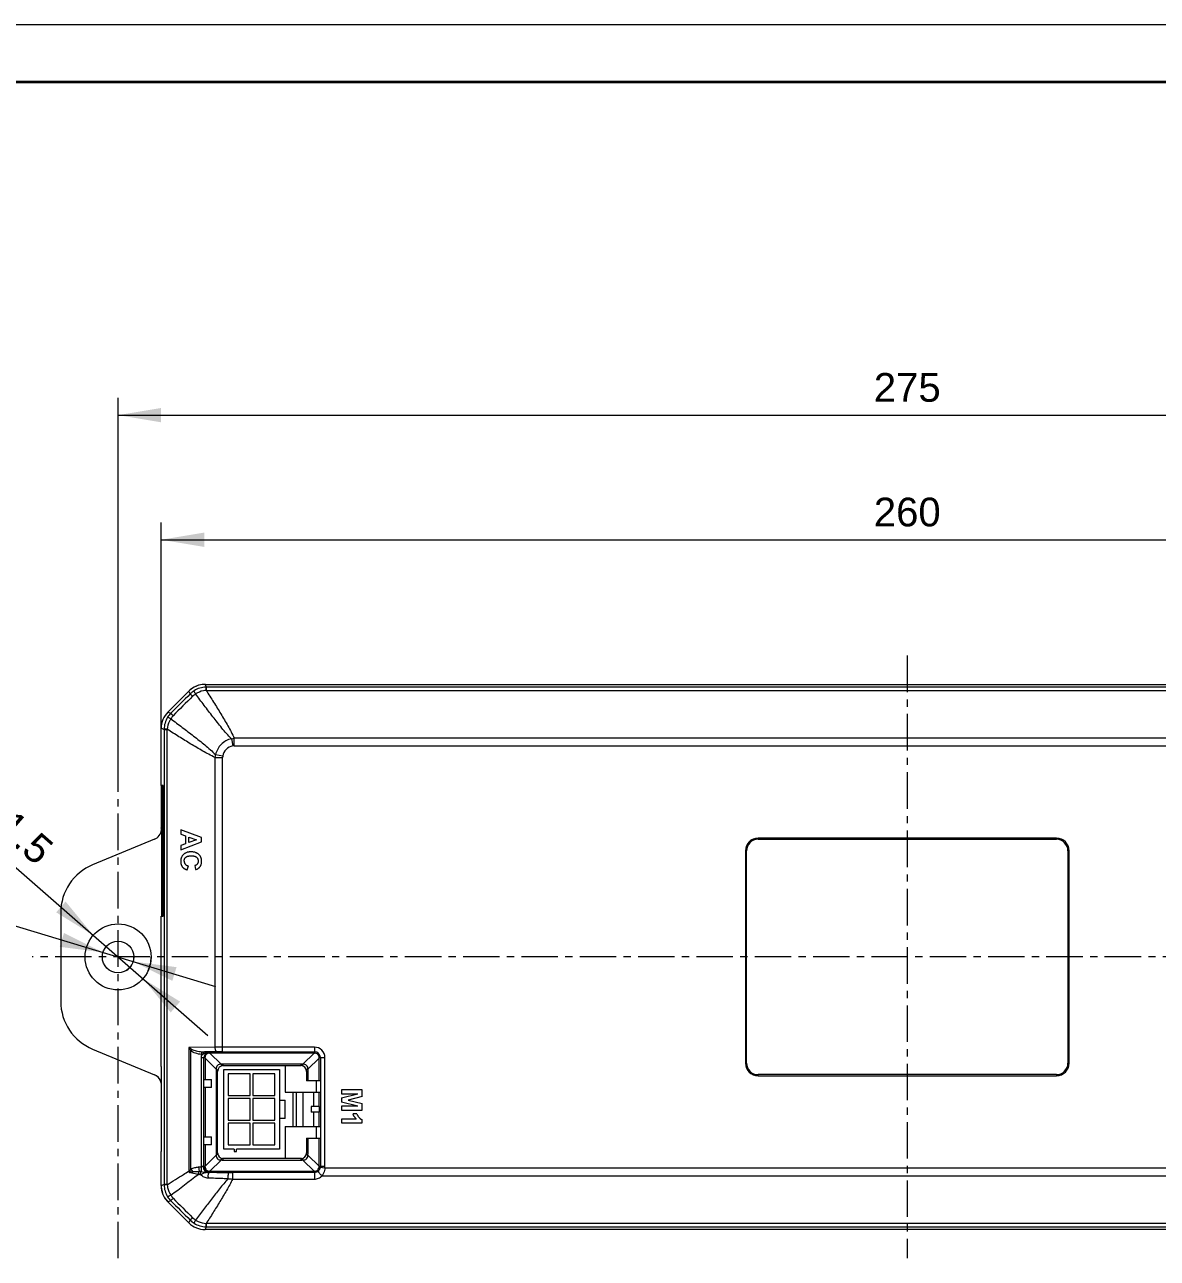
# Model space of a CAD drawing. Header units: millimetres. Extents: x -297 to 297, y -210 to 210.
# Drawn here: x -97.7 to 99.6, y -4.9 to 210 of the extents above; entities that cross this region are included whole.
import ezdxf

# ---------------------------------------------------------------- set-up
doc = ezdxf.new("R2010")
doc.units = ezdxf.units.MM
doc.linetypes.add('CENTER', pattern=[10.16, 6.35, -1.27, 1.27, -1.27])
doc.layers.get('0').update_dxf_attribs({"lineweight": 20})
for name, color, linetype, lineweight in [('PRT0001_DXF_AXIS', 7, 'Continuous', 18), ('PRT0001_DXF_CONTINUOUS_LINE', 7, 'Continuous', 18), ('粗实线层', 7, 'Continuous', 35), ('细实线层', 7, 'Continuous', 18)]:
    doc.layers.add(name, color=color, linetype=linetype, lineweight=lineweight)
doc.styles.add('标准', font='')
doc.styles.get('标准').set_extended_font_data('arial')
doc.dimstyles.new('标准', dxfattribs={"dimscale": 1.5, "dimtxt": 3.333333, "dimasz": 5, "dimexe": 2, "dimexo": 1, "dimgap": 1.5, "dimtad": 1, "dimdec": 1, "dimdsep": 46, "dimtxsty": '标准', "dimcen": 2.5, "dimdle": 10, "dimclre": 256, "dimclrt": 7, "dimadec": 0, "dimazin": 0, "dimtfac": 0.714286, "dimtdec": 1, "dimtmove": 0, "dimatfit": 3, "dimfxl": 0, "dimtolj": 1, "dimarcsym": 0})
doc.dimstyles.new('标准$0', dxfattribs={"dimscale": 1.5, "dimtxt": 3.333333, "dimasz": 5, "dimexe": 2, "dimexo": 1, "dimgap": 1.5, "dimtad": 1, "dimdec": 1, "dimdsep": 46, "dimtxsty": '标准', "dimcen": 2.5, "dimdle": 10, "dimclre": 256, "dimclrt": 7, "dimadec": 0, "dimazin": 0, "dimtfac": 0.714286, "dimtdec": 1, "dimtmove": 0, "dimatfit": 3, "dimfxl": 0, "dimtolj": 1, "dimarcsym": 0})

# ---------------------------------------------------------------- blocks, each defined once
blk = doc.blocks.new('*X6')
at = {"linetype": 'Continuous'}
for points in [[(-81.43, 141.97), (-73.93, 143.22), (-73.93, 140.72)], [(193.57, 141.97), (186.07, 143.22), (186.07, 140.72)]]:
    blk.add_hatch(color=0, dxfattribs=at).paths.add_polyline_path(points, flags=0)
for p, q in [((-81.43, 81.24), (-81.43, 144.97)), ((193.57, 81.24), (193.57, 144.97))]:
    blk.add_line(p, q, dxfattribs=at)
at = {"color": 0, "linetype": 'Continuous'}
blk.add_line((-81.43, 141.97), (193.57, 141.97), dxfattribs=at)
at = {"color": 7, "insert": (56.07, 146.77), "char_height": 5, "width": 22.3399, "attachment_point": 5, "style": '标准'}
blk.add_mtext('275', dxfattribs=at)
blk = doc.blocks.new('*X7')
at = {"linetype": 'Continuous'}
for points in [[(-73.92, 120.26), (-66.42, 121.51), (-66.42, 119.01)], [(186.07, 120.26), (178.57, 121.51), (178.57, 119.01)]]:
    blk.add_hatch(color=0, dxfattribs=at).paths.add_polyline_path(points, flags=0)
for p, q in [((-73.92, 84.65), (-73.92, 123.26)), ((186.07, 86.37), (186.07, 123.26))]:
    blk.add_line(p, q, dxfattribs=at)
at = {"color": 0, "linetype": 'Continuous'}
blk.add_line((-73.92, 120.26), (186.07, 120.26), dxfattribs=at)
at = {"color": 7, "insert": (56.07, 125.06), "char_height": 5, "width": 22.2256, "attachment_point": 5, "style": '标准'}
blk.add_mtext('260', dxfattribs=at)
blk = doc.blocks.new('*X8')
at = {"linetype": 'Continuous'}
for points in [[(-85.76, 51.35), (-90.58, 57.23), (-92.22, 55.35)], [(-77.1, 43.79), (-70.63, 39.79), (-72.27, 37.91)]]:
    blk.add_hatch(color=0, dxfattribs=at).paths.add_polyline_path(points, flags=0)
at = {"color": 0, "linetype": 'Continuous'}
blk.add_line((-111.36, 73.74), (-65.8, 33.91), dxfattribs=at)
at = {"color": 7, "insert": (-101.16, 71.38), "char_height": 5, "width": 36.936, "attachment_point": 5, "rotation": 318.8445, "style": '标准'}
blk.add_mtext('%%C11.5', dxfattribs=at)
blk = doc.blocks.new('*X9')
at = {"linetype": 'Continuous'}
for points in [[(-84.06, 48.37), (-90.87, 51.74), (-91.6, 49.34)], [(-78.79, 46.77), (-71.25, 45.8), (-71.98, 43.41)]]:
    blk.add_hatch(color=0, dxfattribs=at).paths.add_polyline_path(points, flags=0)
at = {"color": 0, "linetype": 'Continuous'}
blk.add_line((-123.81, 60.4), (-64.44, 42.43), dxfattribs=at)
at = {"color": 7, "insert": (-115.4, 63.02), "char_height": 5, "width": 29.1692, "attachment_point": 5, "rotation": 343.1629, "style": '标准'}
blk.add_mtext('%%C5.5', dxfattribs=at)
blk = doc.blocks.new('$CAXA_FRAME_13B17AC1$')
at = {"layer": '粗实线层'}
blk.add_line((287, 200), (-287, 200), dxfattribs=at)
at = {"layer": '细实线层'}
blk.add_line((297, 210), (-297, 210), dxfattribs=at)

msp = doc.modelspace()

# ---------------------------------------------------------------- linework, layer by layer
at = {"color": 0, "linetype": 'Continuous'}
for radius, start in [(2.75, 301.519), (5.75, 335.7054)]:
    msp.add_arc((-81.43, 47.57), radius, start, 0, dxfattribs=at)
at = {"layer": 'PRT0001_DXF_AXIS', "color": 0, "linetype": 'CENTER'}
for p, q in [((-81.43, -4.93), (-81.43, 100.07)), ((56.07, 100.07), (56.07, -4.93)), ((208.57, 47.57), (-96.43, 47.57))]:
    msp.add_line(p, q, dxfattribs=at)
at = {"layer": 'PRT0001_DXF_CONTINUOUS_LINE', "color": 0, "linetype": 'Continuous'}
for p, q in [((-66.27, 95.06), (-66.07, 94.59)), ((-66.27, 95.06), (178.41, 95.06)), ((-66.06, 94.02), (-66.06, 94.57)), ((178.21, 94.57), (-66.06, 94.57)), ((-72.75, 90.24), (-69.09, 93.89)), ((-68.89, 93.4), (-69.09, 93.89)), ((-66.06, 94.02), (178.21, 94.02)), ((-72.75, 90.24), (-72.26, 90.04)), ((-73.92, 77.47), (-73.92, 87.41)), ((-73.44, 87.21), (-73.92, 87.41)), ((-73.43, 87.21), (-73.43, 7.93)), ((-73.43, 87.21), (-72.87, 87.21)), ((-72.87, 7.93), (-72.87, 87.21)), ((-61.69, 85.59), (-61.46, 84.34)), ((-61.2, 84.36), (-61.2, 85.7)), ((173.34, 85.7), (-61.2, 85.7)), ((-61.2, 84.36), (173.34, 84.36)), ((-64.56, 82.34), (-64.56, 31.85)), ((-64.56, 82.34), (-63.22, 82.34)), ((-64.45, 82.83), (-63.19, 82.6)), ((-63.22, 31.06), (-63.22, 82.34)), ((-73.92, 77.47), (-73.93, 70.25)), ((-73.59, 77.47), (-73.92, 77.47)), ((-73.83, 77.47), (-73.83, 54.67)), ((-73.59, 54.67), (-73.59, 77.47)), ((-73.87, 69.69), (-73.87, 54.67)), ((-70.52, 69.72), (-70.52, 68.98)), ((-66.92, 68.36), (-70.52, 69.72)), ((-70.52, 68.98), (-69.69, 68.68)), ((-75.11, 68.08), (-85.87, 63.62)), ((-70.52, 66.26), (-66.92, 67.63)), ((-69.69, 67.3), (-70.52, 66.99)), ((-70.52, 66.99), (-70.52, 66.26)), ((-69.69, 68.68), (-69.69, 67.3)), ((-69.09, 67.52), (-69.09, 68.46)), ((-69.09, 68.46), (-67.8, 67.99)), ((-67.8, 67.99), (-69.09, 67.52)), ((-66.92, 67.63), (-66.92, 68.36)), ((30.07, 68.07), (30.07, 68.27)), ((82.07, 68.27), (30.07, 68.27)), ((30.07, 68.07), (82.07, 68.07)), ((82.07, 68.27), (82.07, 68.07)), ((27.87, 66.07), (27.87, 29.07)), ((27.87, 66.07), (28.07, 66.07)), ((28.07, 29.07), (28.07, 66.07)), ((84.07, 66.07), (84.27, 66.07)), ((84.07, 66.07), (84.07, 29.07)), ((84.27, 29.07), (84.27, 66.07)), ((-69.42, 62.75), (-69.18, 63.44)), ((-68.08, 63.49), (-67.94, 62.8)), ((-91.43, 55.31), (-91.43, 39.83)), ((-73.92, 28.47), (-73.92, 54.67)), ((-73.92, 54.67), (-73.59, 54.67)), ((-85.87, 31.52), (-75.11, 27.06)), ((-64.56, 31.85), (-69.09, 31.81)), ((-69.09, 31.81), (-69.09, 10.27)), ((-68.74, 31.24), (-68.54, 31.46)), ((-68.74, 10.61), (-68.74, 31.24)), ((-66.87, 30.57), (-66.82, 31.06)), ((-64.2, 31.05), (-66.4, 31.04)), ((-65.49, 30.84), (-65.49, 31.02)), ((-65.43, 30.84), (-63.48, 28.89)), ((-47.28, 30.84), (-65.43, 30.84)), ((-47.22, 31.86), (-63.22, 31.86)), ((-63.22, 31.06), (-47.22, 31.06)), ((-49.23, 28.89), (-47.28, 30.84)), ((-47.22, 31.86), (-47.22, 30.84)), ((-73.9, 28.47), (-73.92, 28.47)), ((-73.9, 13.67), (-73.9, 28.47)), ((-66.98, 30.03), (-66.98, 11.06)), ((-66.98, 30.03), (-66.29, 30.03)), ((-66.48, 11.06), (-66.48, 30.03)), ((-66.29, 29.97), (-66.29, 26.24)), ((-64.34, 28.02), (-66.29, 29.97)), ((-63.1, 28.64), (-63.1, 28.91)), ((-49.6, 28.91), (-63.1, 28.91)), ((-63.1, 28.64), (-49.6, 28.64)), ((-63.03, 14.07), (-63.03, 27.97)), ((-63.03, 27.97), (-53.33, 27.97)), ((-53.33, 27.97), (-53.33, 14.07)), ((-52.3, 28.64), (-52.3, 24.02)), ((-49.6, 28.91), (-49.6, 28.64)), ((-46.41, 29.97), (-48.36, 28.02)), ((-46.41, 30.03), (-45.39, 30.03)), ((-46.41, 26.02), (-46.41, 29.97)), ((-46.19, 30.03), (-46.19, 11.06)), ((-45.39, 11.06), (-45.39, 30.03)), ((28.07, 29.07), (27.87, 29.07)), ((84.27, 29.07), (84.07, 29.07)), ((-66.48, 26.24), (-65.18, 26.24)), ((-65.18, 24.84), (-65.18, 26.24)), ((-64.37, 27.64), (-64.37, 13.45)), ((-64.37, 27.64), (-64.1, 27.64)), ((-64.1, 13.45), (-64.1, 27.64)), ((-62.23, 27.22), (-62.23, 23.42)), ((-58.43, 27.22), (-62.23, 27.22)), ((-58.43, 23.42), (-58.43, 27.22)), ((-57.93, 27.22), (-57.93, 23.42)), ((-54.13, 27.22), (-57.93, 27.22)), ((-54.13, 23.42), (-54.13, 27.22)), ((-48.6, 27.64), (-48.6, 26.02)), ((-48.6, 27.64), (-48.34, 27.64)), ((-46.22, 26.02), (-48.6, 26.02)), ((-48.34, 26.02), (-48.34, 27.64)), ((-46.91, 26.02), (-46.91, 24.02)), ((30.07, 26.87), (30.07, 27.07)), ((82.07, 27.07), (30.07, 27.07)), ((30.07, 26.87), (82.07, 26.87)), ((82.07, 27.07), (82.07, 26.87)), ((-73.93, 24.89), (-73.92, 13.67)), ((-65.18, 24.84), (-66.48, 24.84)), ((-66.29, 24.84), (-66.29, 16.24)), ((-52.3, 24.02), (-46.22, 24.02)), ((-50.94, 18.02), (-50.94, 24.02)), ((-50.38, 24.02), (-50.38, 18.02)), ((-49.19, 18.02), (-49.19, 24.02)), ((-47.37, 24.02), (-47.37, 21.52)), ((-46.38, 21.52), (-46.38, 24.02)), ((-42.49, 24.42), (-42.49, 23.73)), ((-38.89, 24.42), (-42.49, 24.42)), ((-42.49, 23.73), (-39.65, 23.71)), ((-42.49, 23.03), (-39.65, 23.71)), ((-38.89, 23.25), (-38.89, 24.42)), ((-62.23, 23.42), (-58.43, 23.42)), ((-62.23, 22.92), (-62.23, 19.12)), ((-58.43, 22.92), (-62.23, 22.92)), ((-58.43, 19.12), (-58.43, 22.92)), ((-57.93, 23.42), (-54.13, 23.42)), ((-57.93, 22.92), (-57.93, 19.12)), ((-54.13, 22.92), (-57.93, 22.92)), ((-54.13, 19.12), (-54.13, 22.92)), ((-53.33, 22.62), (-52.33, 22.62)), ((-52.33, 19.42), (-52.33, 22.62)), ((-47.78, 21.52), (-47.78, 20.52)), ((-46.34, 21.52), (-47.78, 21.52)), ((-46.34, 20.52), (-46.34, 21.52)), ((-42.49, 23.03), (-42.49, 22.26)), ((-39.65, 21.58), (-42.49, 22.26)), ((-39.65, 21.58), (-42.49, 21.56)), ((-42.49, 21.56), (-42.49, 20.87)), ((-38.89, 23.25), (-41.34, 22.64)), ((-41.34, 22.64), (-38.89, 22.04)), ((-38.89, 20.87), (-38.89, 22.04)), ((-52.33, 19.42), (-53.33, 19.42)), ((-46.34, 20.52), (-47.78, 20.52)), ((-47.37, 20.52), (-47.37, 18.02)), ((-46.38, 18.02), (-46.38, 20.52)), ((-42.49, 20.87), (-38.89, 20.87)), ((-42.49, 19.34), (-42.49, 18.65)), ((-39.93, 19.34), (-42.49, 19.34)), ((-39.81, 20.22), (-40.5, 20.22)), ((-62.23, 19.12), (-58.43, 19.12)), ((-62.23, 18.62), (-62.23, 14.82)), ((-58.43, 18.62), (-62.23, 18.62)), ((-58.43, 14.82), (-58.43, 18.62)), ((-57.93, 19.12), (-54.13, 19.12)), ((-57.93, 18.62), (-57.93, 14.82)), ((-54.13, 18.62), (-57.93, 18.62)), ((-54.13, 14.82), (-54.13, 18.62)), ((-52.3, 18.02), (-52.3, 12.45)), ((-52.3, 18.02), (-46.22, 18.02)), ((-46.91, 18.02), (-46.91, 16.02)), ((-42.49, 18.65), (-38.89, 18.65)), ((-38.89, 18.65), (-38.89, 19.21)), ((-66.48, 16.24), (-65.18, 16.24)), ((-65.18, 14.84), (-65.18, 16.24)), ((-48.6, 16.02), (-48.6, 13.45)), ((-48.6, 16.02), (-46.22, 16.02)), ((-48.34, 13.45), (-48.34, 16.02)), ((-46.41, 11.12), (-46.41, 16.02)), ((-73.92, 7.73), (-73.92, 13.67)), ((-73.92, 13.67), (-73.9, 13.67)), ((-65.18, 14.84), (-66.48, 14.84)), ((-66.29, 14.84), (-66.29, 11.12)), ((-66.29, 11.12), (-64.34, 13.07)), ((-64.1, 13.45), (-64.37, 13.45)), ((-61.23, 14.07), (-63.03, 14.07)), ((-62.23, 14.82), (-58.43, 14.82)), ((-61.23, 14.07), (-61.23, 13.67)), ((-61.23, 13.67), (-60.83, 13.67)), ((-60.83, 13.67), (-60.83, 14.07)), ((-53.33, 14.07), (-60.83, 14.07)), ((-57.93, 14.82), (-54.13, 14.82)), ((-48.34, 13.45), (-48.6, 13.45)), ((-48.36, 13.07), (-46.41, 11.12)), ((-67.4, 11), (-67.31, 10.2)), ((-66.98, 11.02), (-66.97, 10.17)), ((-66.29, 11.06), (-66.48, 11.06)), ((-63.48, 12.2), (-65.43, 10.25)), ((-63.1, 12.18), (-63.1, 12.45)), ((-49.6, 12.45), (-63.1, 12.45)), ((-63.1, 12.18), (-49.6, 12.18)), ((-49.6, 12.45), (-49.6, 12.18)), ((-47.28, 10.25), (-49.23, 12.2)), ((-45.39, 11.06), (-46.41, 11.06)), ((-45.41, 10.78), (-46.2, 10.9)), ((173.34, 10.78), (-45.41, 10.78)), ((-69.09, 10.27), (-68.96, 10.27)), ((-68.74, 10.61), (-68.47, 10.18)), ((-67.44, 9.7), (-67.49, 9.7)), ((-67.48, 9.7), (-67.49, 9.7)), ((-67.46, 9.7), (-67.47, 9.7)), ((-67.31, 10.2), (-67.36, 10.2)), ((-65.83, 10.05), (-66.09, 10.05)), ((-65.54, 10.06), (-65.54, 10.06)), ((-65.49, 10.06), (-65.49, 10.25)), ((-65.43, 10.25), (-47.28, 10.25)), ((-61.47, 8.88), (-61.47, 10.04)), ((-47.22, 10.04), (-61.47, 10.04)), ((-61.47, 8.88), (-47.22, 8.88)), ((-47.22, 10.25), (-47.22, 8.88)), ((-45.9, 9.44), (173.34, 9.44)), ((-73.92, 7.73), (-73.44, 7.93)), ((-72.87, 7.93), (-73.43, 7.93)), ((-72.26, 5.11), (-72.75, 4.9)), ((-69.09, 1.25), (-72.75, 4.9)), ((-69.09, 1.25), (-68.89, 1.74)), ((-66.07, 0.55), (-66.27, 0.08)), ((178.41, 0.08), (-66.27, 0.08)), ((-66.1, 1.12), (-66.06, 1.12)), ((-66.06, 0.57), (-66.06, 1.12)), ((178.21, 1.12), (-66.06, 1.12)), ((-66.06, 0.57), (178.21, 0.57))]:
    msp.add_line(p, q, dxfattribs=at)
for radius in [5.75, 2.75]:
    msp.add_circle((-81.43, 47.57), radius, dxfattribs=at)
for centre, radius, start, end in [((-66.27, 91.06), 4, 105.1256, 134.999), ((-66.06, 90.55), 4.02, 90.7361, 122.0801), ((-66.26, 91.04), 4.02, 90.0408, 105.0848), ((-66.06, 90.61), 3.96, 90.0003, 90.7027), ((-66.07, 90.58), 3.99, 122.1405, 134.9818), ((-66.36, 90.85), 2.99, 121.5938, 134.5041), ((-66.06, 91.05), 2.97, 89.9996, 90.7018), ((-69.4, 87.2), 4.02, 147.9199, 179.2639), ((-69.44, 87.22), 3.99, 135.011, 147.8632), ((-69.7, 87.51), 2.99, 135.4905, 148.4118), ((-69.47, 87.21), 3.96, 179.3019, 180.0039), ((-69.9, 87.21), 2.97, 179.3017, 180.0034), ((-60.61, 81.68), 4.01, 163.2892, 170.4854), ((-72.93, 76.42), 1, 154.0073, 180), ((-72.93, 70.25), 1, 180, 190.7209), ((-75.87, 69.69), 2, 0, 10.7209), ((30.07, 66.07), 2.2, 90.0016, 179.9966), ((30.07, 66.07), 2, 90, 180), ((82.07, 66.07), 2.2, 0.0016, 89.9966), ((82.07, 66.07), 2, 0, 90), ((-82.43, 55.31), 9, 112.5, 180), ((-82.43, 39.83), 9, 180, 247.5), ((-63.32, 40.3), 10.26, 235.7358, 239.4151), ((-63.14, 35.11), 6.81, 208.9559, 214.6695), ((-65.49, 30.03), 1.49, 158.5224, 180), ((-65.49, 30.03), 0.991, 90, 180), ((-65.49, 30.03), 0.808, 89.97, 180.0302), ((-63.26, -175.12), 206.98, 89.9874, 90.3588), ((-63.23, -86.32), 117.38, 89.996, 90.4762), ((-47.22, 30.03), 1.83, 0, 90), ((-47.22, 30.03), 1.03, 0, 90), ((-47.22, 30.03), 0.808, 359.97, 90.0302), ((-61.37, 27.64), 3, 172.7587, 180.0025), ((-63.1, 27.64), 1, 90, 180), ((-63.1, 25.91), 3, 89.9974, 97.2414), ((-49.6, 25.91), 3, 82.7587, 90.0025), ((-49.6, 27.64), 1, 0, 90), ((-51.33, 27.64), 3, 359.9974, 7.2414), ((30.07, 29.07), 2.2, 180.0016, 269.9966), ((30.07, 29.07), 2, 180, 270), ((82.07, 29.07), 2.2, 270.0016, 359.9966), ((82.07, 29.07), 2, 270, 0), ((-75.89, 25.22), 2, 59.0041, 67.1937), ((-75.87, 25.21), 2, 16.6718, 67.5002), ((-76.03, 25.17), 2.15, 17.3075, 25.2909), ((-76.21, 25.12), 2.34, 8.2142, 17.2765), ((-75.88, 25.21), 2.01, 7.636, 16.6354), ((-72.93, 24.89), 1, 169.1464, 180), ((-75.87, 25.45), 2, 349.3454, 351.0493), ((-72.93, 14.72), 1, 180, 193.2111), ((-61.37, 13.45), 3, 179.9974, 187.2414), ((-63.1, 13.45), 1, 180, 270), ((-49.6, 13.45), 1, 270, 0), ((-51.33, 13.45), 3, 352.7587, 0.0025), ((-65.49, 11.06), 1.49, 180, 181.6399), ((-65.49, 11.06), 0.808, 179.97, 270.0302), ((-63.1, 15.18), 3, 262.7587, 270.0025), ((-49.6, 15.18), 3, 269.9974, 277.2414), ((-47.22, 11.06), 0.808, 269.97, 0.0302), ((-47.2, 11.06), 1.01, 315.4016, 351.0931), ((-47.22, 11.06), 1.03, 351.1226, 0), ((-47.22, 11.06), 1.83, 351.1226, 0), ((-65.64, 10.44), 3.46, 182.9395, 186.3052), ((-64.25, 7.33), 5.55, 148.0615, 150.4976), ((-66.98, 0.74), 9.56, 101.3158, 102.6995), ((-61.26, 39.18), 30.15, 254.9743, 255.3784), ((-72.23, 7.93), 4.02, 32.9161, 35.5859), ((-67.66, 9.82), 1.22, 166.314, 171.2038), ((-63.36, 9.24), 2.38, 179.639, 184.6923), ((-65.47, 11.06), 1.01, 266.0421, 269.3838), ((-59.44, 993.81), 983.77, 269.64809, 269.83956), ((-57.58, 93.81), 85.01, 266.8214, 267.3784), ((-61.46, 345.73), 335.69, 269.8744, 269.9993), ((-47.22, 11.08), 1.04, 270.0001, 315.4498), ((-69.9, 7.73), 4.02, 180.0408, 195.0848), ((-69.92, 7.73), 4, 195.1255, 224.999), ((-69.47, 7.93), 3.96, 180.0003, 180.7027), ((-69.4, 7.94), 4.02, 180.7361, 212.0801), ((-69.9, 7.93), 2.97, 179.9996, 180.7018), ((-69.43, 7.93), 3.99, 212.1405, 224.9818), ((-69.7, 7.64), 2.99, 211.5938, 224.5041), ((-66.36, 4.29), 2.99, 225.4905, 238.4118), ((-66.07, 4.56), 3.99, 225.011, 237.8631), ((-66.06, 4.59), 4.02, 237.9199, 269.2639), ((-66.06, 4.53), 3.96, 269.3019, 270.0039)]:
    msp.add_arc(centre, radius, start, end, dxfattribs=at)
for centre, major_axis, ratio, start_param, end_param in [((-66.27, 91.07), (1.53, -3.7), 0.999822, 2.748957, 3.534229), ((-69.92, 87.41), (3.7, -1.53), 0.999822, 2.748957, 3.534229), ((-75.87, 69.93), (-1.85, -0.77), 0.999822, 1.570796, 2.629773), ((-66.33, 30.87), (1.44, -0.02), 0.019498, 5.340684, 5.391566), ((-46.37, 30.87), (1.44, 0.02), 0.019498, 4.033212, 4.084094), ((-66.33, 30.87), (-0.02, 1.44), 0.019498, 4.033212, 4.084094), ((-46.37, 30.87), (0.02, 1.44), 0.019498, 2.199091, 2.249974), ((-66.33, 10.22), (0.02, 1.44), 0.019498, 5.340684, 5.391566), ((-46.37, 10.22), (-0.02, 1.44), 0.019498, 0.891619, 0.942501), ((-66.33, 10.22), (1.44, 0.02), 0.019498, 0.891619, 0.942501), ((-46.37, 10.22), (1.44, -0.02), 0.019498, 2.199091, 2.249974), ((-69.93, 7.73), (3.7, 1.53), 0.999822, 2.748957, 3.534229), ((-66.27, 4.08), (1.53, 3.7), 0.999822, 2.748957, 3.534229)]:
    msp.add_ellipse(centre, major_axis=major_axis, ratio=ratio, start_param=start_param, end_param=end_param, dxfattribs=at)
for points, knots in [([(-66.11, 94.57), (-66.11, 94.57), (-66.11, 94.55), (-66.11, 94.52), (-66.11, 94.48), (-66.11, 94.41), (-66.1, 94.33), (-66.1, 94.2), (-66.1, 94.09), (-66.1, 94.02)], [0, 0, 0, 0, 51.935891, 186.159077, 401.761384, 697.787173, 1070.762089, 1507.160007, 2506.065183, 2506.065183, 2506.065183, 2506.065183]), ([(-68.89, 93.4), (-68.89, 93.4), (-68.88, 93.39), (-68.85, 93.37), (-68.81, 93.33), (-68.76, 93.28), (-68.7, 93.22), (-68.6, 93.12), (-68.52, 93.04), (-68.46, 92.98)], [0, 0, 0, 0, 53.861928, 191.830298, 411.281926, 708.157169, 1076.35987, 1509.318634, 2527.423407, 2527.423407, 2527.423407, 2527.423407]), ([(-67.93, 93.4), (-67.97, 93.47), (-68.03, 93.57), (-68.1, 93.7), (-68.14, 93.78), (-68.17, 93.85), (-68.19, 93.9), (-68.2, 93.93), (-68.2, 93.95), (-68.19, 93.96)], [0, 0, 0, 0, 982.810353, 1418.368278, 1793.238705, 2092.788818, 2313.653021, 2456.065502, 2525.327688, 2525.327688, 2525.327688, 2525.327688]), ([(-66.1, 94.02), (-66.26, 94), (-66.9, 93.91), (-67.52, 93.66), (-67.93, 93.4)], [0, 0, 0, 0, 216.440517, 871.889325, 871.889325, 871.889325, 871.889325]), ([(-61.69, 85.59), (-61.99, 85.88), (-62.55, 86.5), (-63.36, 87.46), (-64.14, 88.44), (-65.17, 89.75), (-66.43, 91.4), (-67.43, 92.73), (-67.93, 93.4)], [0, 0, 0, 0, 265.344553, 529.056214, 792.215111, 1055.216797, 1581.095281, 2107.083896, 2107.083896, 2107.083896, 2107.083896]), ([(-66.1, 94.02), (-65.66, 93.34), (-64.79, 91.98), (-63.52, 89.92), (-62.3, 87.84), (-61.53, 86.43), (-61.2, 85.7)], [0, 0, 0, 0, 375.211871, 749.879057, 1123.784607, 1494.5395, 1494.5395, 1494.5395, 1494.5395]), ([(-72.25, 89.07), (-72.34, 88.93), (-72.66, 88.37), (-72.84, 87.73), (-72.87, 87.24)], [0, 0, 0, 0, 220.097201, 870.876189, 870.876189, 870.876189, 870.876189]), ([(-72.25, 89.07), (-72.32, 89.11), (-72.42, 89.17), (-72.55, 89.24), (-72.64, 89.28), (-72.7, 89.31), (-72.76, 89.33), (-72.79, 89.34), (-72.81, 89.34), (-72.81, 89.34)], [0, 0, 0, 0, 980.854138, 1415.614084, 1789.844972, 2088.933575, 2309.498046, 2451.745946, 2520.942282, 2520.942282, 2520.942282, 2520.942282]), ([(-72.26, 90.04), (-72.25, 90.03), (-72.24, 90.02), (-72.22, 90), (-72.19, 89.96), (-72.14, 89.91), (-72.07, 89.84), (-71.97, 89.74), (-71.89, 89.66), (-71.84, 89.6)], [0, 0, 0, 0, 52.556981, 188.64765, 407.311677, 707.447146, 1085.179653, 1525.612908, 2523.963933, 2523.963933, 2523.963933, 2523.963933]), ([(-72.25, 89.07), (-71.59, 88.58), (-70.25, 87.58), (-68.27, 86.06), (-66.3, 84.52), (-65.04, 83.42), (-64.45, 82.83)], [0, 0, 0, 0, 374.296456, 748.522688, 1122.914919, 1499.333915, 1499.333915, 1499.333915, 1499.333915]), ([(-72.87, 87.24), (-72.95, 87.24), (-73.05, 87.25), (-73.18, 87.25), (-73.27, 87.25), (-73.33, 87.25), (-73.38, 87.25), (-73.41, 87.25), (-73.42, 87.25), (-73.43, 87.26)], [0, 0, 0, 0, 995.905533, 1430.992757, 1802.847358, 2097.983875, 2312.938409, 2446.758204, 2498.537836, 2498.537836, 2498.537836, 2498.537836]), ([(-64.56, 82.34), (-65.28, 82.68), (-66.69, 83.45), (-68.77, 84.67), (-70.83, 85.94), (-72.19, 86.81), (-72.87, 87.24)], [0, 0, 0, 0, 365.959286, 735.02883, 1104.850079, 1475.209094, 1475.209094, 1475.209094, 1475.209094]), ([(-61.69, 85.59), (-62.35, 85.44), (-63.6, 84.75), (-64.29, 83.49), (-64.45, 82.83)], [0, 0, 0, 0, 712.476955, 1424.739042, 1424.739042, 1424.739042, 1424.739042]), ([(-61.46, 84.34), (-61.88, 84.26), (-62.69, 83.83), (-63.12, 83.02), (-63.19, 82.6)], [0, 0, 0, 0, 703.297123, 1406.576178, 1406.576178, 1406.576178, 1406.576178]), ([(-68.73, 65.89), (-68.8, 65.89), (-68.93, 65.89), (-69.12, 65.86), (-69.3, 65.83), (-69.47, 65.78), (-69.63, 65.71), (-69.78, 65.63), (-69.92, 65.54), (-70.05, 65.43), (-70.16, 65.31), (-70.26, 65.18), (-70.34, 65.05), (-70.41, 64.9), (-70.46, 64.75), (-70.5, 64.59), (-70.52, 64.42), (-70.52, 64.31), (-70.52, 64.25)], [0, 0, 0, 0, 347.547195, 677.190132, 993.531947, 1296.613972, 1590.417401, 1877.479615, 2162.037464, 2445.993348, 2727.561053, 3001.730844, 3273.49111, 3545.523899, 3819.924849, 4100.549558, 4391.250369, 4691.862387, 4691.862387, 4691.862387, 4691.862387]), ([(-69.92, 64.28), (-69.92, 64.31), (-69.92, 64.37), (-69.91, 64.47), (-69.88, 64.56), (-69.85, 64.65), (-69.81, 64.73), (-69.76, 64.8), (-69.71, 64.88), (-69.64, 64.94), (-69.56, 65), (-69.47, 65.06), (-69.37, 65.1), (-69.25, 65.14), (-69.13, 65.16), (-68.99, 65.18), (-68.84, 65.19), (-68.73, 65.2), (-68.68, 65.2)], [0, 0, 0, 0, 265.412834, 519.820286, 765.502505, 1006.880991, 1245.758864, 1484.400484, 1727.21453, 1976.769354, 2236.611723, 2510.147695, 2803.221699, 3119.365587, 3461.397291, 3829.656365, 4227.623618, 4657.001602, 4657.001602, 4657.001602, 4657.001602]), ([(-66.88, 64.22), (-66.88, 64.28), (-66.88, 64.4), (-66.9, 64.58), (-66.94, 64.74), (-67, 64.9), (-67.07, 65.05), (-67.15, 65.19), (-67.25, 65.31), (-67.36, 65.43), (-67.49, 65.54), (-67.63, 65.63), (-67.79, 65.71), (-67.95, 65.78), (-68.13, 65.83), (-68.32, 65.86), (-68.52, 65.89), (-68.66, 65.89), (-68.73, 65.89)], [0, 0, 0, 0, 297.564152, 583.080198, 858.130756, 1126.419334, 1388.714977, 1651.294717, 1915.945913, 2184.381121, 2456.243187, 2731.624853, 3010.68463, 3298.709115, 3598.922522, 3912.337055, 4243.229296, 4591.237434, 4591.237434, 4591.237434, 4591.237434]), ([(-68.68, 65.2), (-68.63, 65.2), (-68.53, 65.19), (-68.39, 65.18), (-68.25, 65.16), (-68.13, 65.14), (-68.02, 65.1), (-67.92, 65.06), (-67.84, 65), (-67.76, 64.94), (-67.69, 64.88), (-67.64, 64.8), (-67.59, 64.73), (-67.55, 64.65), (-67.51, 64.56), (-67.49, 64.47), (-67.48, 64.37), (-67.48, 64.31), (-67.48, 64.27)], [0, 0, 0, 0, 408.796511, 791.688249, 1146.623017, 1475.302241, 1783.728513, 2071.031515, 2343.418584, 2602.918047, 2853.70231, 3099.042313, 3340.751291, 3583.839722, 3827.729233, 4077.385035, 4336.347046, 4606.446661, 4606.446661, 4606.446661, 4606.446661]), ([(-70.52, 64.25), (-70.52, 64.2), (-70.52, 64.11), (-70.51, 63.97), (-70.49, 63.84), (-70.46, 63.72), (-70.42, 63.6), (-70.37, 63.49), (-70.32, 63.39), (-70.25, 63.29), (-70.18, 63.2), (-70.1, 63.11), (-70.01, 63.04), (-69.91, 62.97), (-69.8, 62.9), (-69.68, 62.84), (-69.55, 62.79), (-69.46, 62.77), (-69.42, 62.75)], [0, 0, 0, 0, 325.692354, 636.137082, 935.790415, 1226.765543, 1506.862128, 1781.564163, 2050.631664, 2317.835464, 2584.686451, 2854.630404, 3127.79228, 3407.488858, 3697.132996, 3998.666818, 4311.665139, 4638.278475, 4638.278475, 4638.278475, 4638.278475]), ([(-69.92, 64.28), (-69.92, 64.25), (-69.92, 64.2), (-69.91, 64.13), (-69.9, 64.06), (-69.88, 63.99), (-69.86, 63.93), (-69.82, 63.87), (-69.79, 63.81), (-69.75, 63.75), (-69.7, 63.7), (-69.64, 63.65), (-69.58, 63.61), (-69.52, 63.57), (-69.44, 63.53), (-69.36, 63.5), (-69.28, 63.47), (-69.22, 63.45), (-69.18, 63.44)], [0, 0, 0, 0, 283.486895, 557.434892, 827.125451, 1090.817569, 1350.273451, 1612.25331, 1874.045438, 2139.167877, 2409.824295, 2686.410167, 2973.542279, 3273.531397, 3585.957651, 3916.408594, 4262.565916, 4627.518014, 4627.518014, 4627.518014, 4627.518014]), ([(-67.48, 64.27), (-67.48, 64.25), (-67.48, 64.2), (-67.49, 64.13), (-67.5, 64.06), (-67.52, 64), (-67.54, 63.93), (-67.57, 63.87), (-67.6, 63.82), (-67.64, 63.76), (-67.68, 63.71), (-67.73, 63.67), (-67.77, 63.63), (-67.83, 63.59), (-67.88, 63.56), (-67.95, 63.53), (-68.01, 63.51), (-68.05, 63.5), (-68.08, 63.49)], [0, 0, 0, 0, 312.856586, 612.154588, 905.023858, 1191.402144, 1471.675987, 1748.762401, 2029.036244, 2306.326124, 2582.682222, 2858.016038, 3130.052735, 3403.863136, 3679.946996, 3962.608607, 4252.574916, 4551.590131, 4551.590131, 4551.590131, 4551.590131]), ([(-67.94, 62.8), (-67.9, 62.81), (-67.83, 62.83), (-67.73, 62.86), (-67.64, 62.9), (-67.55, 62.95), (-67.47, 62.99), (-67.4, 63.05), (-67.33, 63.1), (-67.29, 63.14), (-67.27, 63.16)], [0, 0, 0, 0, 336.909676, 656.518237, 963.846772, 1259.831422, 1542.842759, 1815.199936, 2080.110758, 2338.941826, 2338.941826, 2338.941826, 2338.941826]), ([(-67.27, 63.16), (-67.24, 63.2), (-67.18, 63.27), (-67.1, 63.38), (-67.03, 63.5), (-66.97, 63.63), (-66.93, 63.77), (-66.9, 63.91), (-66.88, 64.07), (-66.88, 64.17), (-66.88, 64.22)], [0, 0, 0, 0, 283.152847, 562.467593, 842.122114, 1125.189241, 1412.812002, 1709.986598, 2018.645479, 2339.953258, 2339.953258, 2339.953258, 2339.953258]), ([(-66.87, 30.57), (-67.24, 30.62), (-67.77, 30.72), (-68.39, 30.98), (-68.64, 31.15), (-68.74, 31.24)], [0, 0, 0, 0, 417.526459, 594.783248, 745.559209, 745.559209, 745.559209, 745.559209]), ([(-68.54, 31.46), (-68.44, 31.4), (-68.21, 31.3), (-67.64, 31.14), (-67.16, 31.08), (-66.82, 31.06)], [0, 0, 0, 0, 141.695294, 317.152559, 745.432975, 745.432975, 745.432975, 745.432975]), ([(-66.87, 30.57), (-66.85, 30.58), (-66.75, 30.59), (-66.66, 30.62), (-66.59, 30.64)], [0, 0, 0, 0, 137.147648, 537.597323, 537.597323, 537.597323, 537.597323]), ([(-66.82, 31.06), (-66.78, 31.06), (-66.64, 31.05), (-66.5, 31.04), (-66.4, 31.04)], [0, 0, 0, 0, 142.664252, 539.14055, 539.14055, 539.14055, 539.14055]), ([(-66.59, 30.64), (-66.59, 30.69), (-66.57, 30.79), (-66.53, 30.93), (-66.45, 31.03), (-66.4, 31.04)], [0, 0, 0, 0, 243.047297, 460.923074, 729.160243, 729.160243, 729.160243, 729.160243]), ([(-65.49, 31.02), (-65.61, 31.02), (-65.84, 30.99), (-66.2, 30.85), (-66.44, 30.71), (-66.59, 30.64)], [0, 0, 0, 0, 222.667899, 420.541742, 726.457217, 726.457217, 726.457217, 726.457217]), ([(-64.56, 31.85), (-64.56, 31.76), (-64.55, 31.61), (-64.5, 31.42), (-64.44, 31.23), (-64.32, 31.06), (-64.2, 31.05)], [0, 0, 0, 0, 298.581759, 447.30228, 585.247881, 938.044296, 938.044296, 938.044296, 938.044296]), ([(-63.48, 28.89), (-63.59, 28.89), (-63.83, 28.87), (-64.15, 28.69), (-64.33, 28.37), (-64.35, 28.14), (-64.34, 28.02)], [0, 0, 0, 0, 227.726765, 455.810371, 683.502339, 910.993278, 910.993278, 910.993278, 910.993278]), ([(-64.2, 27.93), (-64.21, 27.94), (-64.26, 27.97), (-64.3, 28), (-64.34, 28.02)], [0, 0, 0, 0, 113.930048, 510.55691, 510.55691, 510.55691, 510.55691]), ([(-63.39, 28.74), (-63.4, 28.75), (-63.43, 28.8), (-63.46, 28.85), (-63.48, 28.89)], [0, 0, 0, 0, 113.816685, 509.376146, 509.376146, 509.376146, 509.376146]), ([(-63.23, 28.63), (-63.24, 28.63), (-63.28, 28.64), (-63.33, 28.67), (-63.37, 28.72), (-63.39, 28.74)], [0, 0, 0, 0, 130.725056, 368.591587, 689.283682, 689.283682, 689.283682, 689.283682]), ([(-49.23, 28.89), (-49.25, 28.85), (-49.29, 28.78), (-49.36, 28.68), (-49.43, 28.63), (-49.48, 28.63)], [0, 0, 0, 0, 204.807013, 367.277948, 576.248379, 576.248379, 576.248379, 576.248379]), ([(-48.36, 28.02), (-48.35, 28.14), (-48.38, 28.37), (-48.56, 28.69), (-48.87, 28.87), (-49.11, 28.89), (-49.23, 28.89)], [0, 0, 0, 0, 187.074648, 374.442437, 561.4885, 748.36942, 748.36942, 748.36942, 748.36942]), ([(-48.36, 28.02), (-48.4, 28), (-48.47, 27.96), (-48.56, 27.89), (-48.62, 27.81), (-48.61, 27.77)], [0, 0, 0, 0, 199.972562, 358.635598, 564.551004, 564.551004, 564.551004, 564.551004]), ([(-74.85, 26.93), (-74.69, 26.83), (-74.39, 26.59), (-74.17, 26.26), (-74.09, 26.09)], [0, 0, 0, 0, 283.572985, 566.668344, 566.668344, 566.668344, 566.668344]), ([(-64.09, 27.77), (-64.09, 27.78), (-64.09, 27.82), (-64.13, 27.88), (-64.17, 27.91), (-64.2, 27.93)], [0, 0, 0, 0, 131.118248, 370.762565, 691.292406, 691.292406, 691.292406, 691.292406]), ([(-39.93, 19.34), (-39.96, 19.38), (-40.02, 19.44), (-40.11, 19.54), (-40.19, 19.64), (-40.27, 19.75), (-40.34, 19.86), (-40.4, 19.98), (-40.46, 20.1), (-40.49, 20.18), (-40.5, 20.22)], [0, 0, 0, 0, 138.817754, 276.310648, 412.821358, 548.455782, 684.549527, 821.152043, 958.379242, 1096.7145, 1096.7145, 1096.7145, 1096.7145]), ([(-39.81, 20.22), (-39.79, 20.18), (-39.76, 20.08), (-39.68, 19.94), (-39.59, 19.79), (-39.49, 19.66), (-39.41, 19.56), (-39.34, 19.49), (-39.27, 19.43), (-39.2, 19.37), (-39.13, 19.32), (-39.05, 19.28), (-38.97, 19.24), (-38.92, 19.22), (-38.89, 19.21)], [0, 0, 0, 0, 165.999351, 347.423726, 545.456009, 762.206821, 873.245382, 981.106501, 1086.151983, 1189.530471, 1290.552408, 1390.167345, 1489.570673, 1588.990549, 1588.990549, 1588.990549, 1588.990549]), ([(-64.34, 13.07), (-64.35, 12.95), (-64.33, 12.72), (-64.15, 12.4), (-63.83, 12.22), (-63.59, 12.2), (-63.48, 12.2)], [0, 0, 0, 0, 197.73995, 395.789752, 593.499486, 791.034663, 791.034663, 791.034663, 791.034663]), ([(-64.2, 13.16), (-64.21, 13.15), (-64.25, 13.12), (-64.3, 13.09), (-64.34, 13.07)], [0, 0, 0, 0, 100.020075, 447.63068, 447.63068, 447.63068, 447.63068]), ([(-64.09, 13.32), (-64.09, 13.31), (-64.09, 13.27), (-64.13, 13.21), (-64.17, 13.18), (-64.2, 13.16)], [0, 0, 0, 0, 116.355355, 328.074863, 613.515493, 613.515493, 613.515493, 613.515493]), ([(-49.23, 12.2), (-49.11, 12.2), (-48.87, 12.22), (-48.56, 12.4), (-48.38, 12.72), (-48.35, 12.95), (-48.36, 13.07)], [0, 0, 0, 0, 155.331375, 310.90615, 466.213789, 621.384309, 621.384309, 621.384309, 621.384309]), ([(-48.36, 13.07), (-48.4, 13.09), (-48.47, 13.13), (-48.56, 13.2), (-48.62, 13.28), (-48.61, 13.32)], [0, 0, 0, 0, 170.670291, 306.060976, 480.200737, 480.200737, 480.200737, 480.200737]), ([(-68.74, 10.61), (-68.54, 10.73), (-68.09, 10.89), (-67.63, 10.97), (-67.4, 11)], [0, 0, 0, 0, 232.252098, 463.789728, 463.789728, 463.789728, 463.789728]), ([(-66.59, 11.06), (-66.62, 11.06), (-66.75, 11.06), (-66.88, 11.06), (-66.98, 11.06)], [0, 0, 0, 0, 93.37233, 455.139637, 455.139637, 455.139637, 455.139637]), ([(-66.98, 11.02), (-66.94, 11.02), (-66.88, 11.01), (-66.83, 11.01), (-66.82, 11.01)], [0, 0, 0, 0, 344.424108, 455.8366, 455.8366, 455.8366, 455.8366]), ([(-66.59, 11.05), (-66.61, 11.04), (-66.68, 11.02), (-66.76, 11.01), (-66.82, 11.01)], [0, 0, 0, 0, 98.886008, 454.587898, 454.587898, 454.587898, 454.587898]), ([(-66.52, 11.06), (-66.53, 11.06), (-66.55, 11.06), (-66.58, 11.06), (-66.59, 11.06)], [0, 0, 0, 0, 201.76806, 453.865328, 453.865328, 453.865328, 453.865328]), ([(-66.59, 11.05), (-66.59, 10.93), (-66.55, 10.68), (-66.39, 10.35), (-66.14, 10.11), (-65.92, 10.06), (-65.83, 10.05)], [0, 0, 0, 0, 214.582626, 434.297373, 633.140258, 802.054542, 802.054542, 802.054542, 802.054542]), ([(-66.52, 11.06), (-66.51, 11.06), (-66.5, 11.07), (-66.48, 11.07), (-66.48, 11.07)], [0, 0, 0, 0, 322.302853, 453.483958, 453.483958, 453.483958, 453.483958]), ([(-66.52, 11.06), (-66.52, 10.94), (-66.47, 10.68), (-66.27, 10.34), (-65.96, 10.12), (-65.72, 10.06), (-65.6, 10.06)], [0, 0, 0, 0, 200.026259, 411.996783, 616.690471, 800.887985, 800.887985, 800.887985, 800.887985]), ([(-65.54, 10.06), (-65.54, 10.06), (-65.55, 10.07), (-65.56, 10.07), (-65.58, 10.07), (-65.61, 10.07), (-65.65, 10.08), (-65.72, 10.09), (-65.8, 10.12), (-65.89, 10.15), (-65.98, 10.2), (-66.07, 10.26), (-66.18, 10.34), (-66.3, 10.47), (-66.4, 10.66), (-66.46, 10.85), (-66.48, 10.99), (-66.48, 11.06)], [0, 0, 0, 0, 4.609542, 20.766845, 56.866168, 117.07639, 195.305589, 281.808166, 462.086017, 645.811024, 830.652899, 1016.043303, 1201.753134, 1573.270116, 1945.147178, 2316.895616, 2684.240808, 2684.240808, 2684.240808, 2684.240808]), ([(-63.39, 12.35), (-63.4, 12.34), (-63.43, 12.29), (-63.46, 12.24), (-63.48, 12.2)], [0, 0, 0, 0, 98.035447, 439.328129, 439.328129, 439.328129, 439.328129]), ([(-63.23, 12.45), (-63.24, 12.46), (-63.28, 12.45), (-63.33, 12.41), (-63.37, 12.37), (-63.39, 12.35)], [0, 0, 0, 0, 114.266765, 323.111692, 602.446633, 602.446633, 602.446633, 602.446633]), ([(-49.23, 12.2), (-49.25, 12.24), (-49.29, 12.31), (-49.36, 12.41), (-49.43, 12.46), (-49.48, 12.45)], [0, 0, 0, 0, 171.066293, 306.7944, 482.944492, 482.944492, 482.944492, 482.944492]), ([(-45.41, 10.78), (-45.42, 10.65), (-45.51, 10.18), (-45.7, 9.72), (-45.9, 9.44)], [0, 0, 0, 0, 86.292762, 322.544673, 322.544673, 322.544673, 322.544673]), ([(-72.87, 7.9), (-71.93, 8.5), (-70.68, 9.3), (-69.41, 10.07), (-69.09, 10.27)], [0, 0, 0, 0, 358.640704, 478.060189, 478.060189, 478.060189, 478.060189]), ([(-68.96, 10.27), (-68.94, 10.3), (-68.87, 10.41), (-68.8, 10.53), (-68.74, 10.61)], [0, 0, 0, 0, 118.83728, 465.854907, 465.854907, 465.854907, 465.854907]), ([(-68.85, 10.11), (-68.82, 10.12), (-68.7, 10.14), (-68.57, 10.16), (-68.47, 10.18)], [0, 0, 0, 0, 111.693241, 463.933547, 463.933547, 463.933547, 463.933547]), ([(-68.47, 10.18), (-68.48, 10.16), (-68.51, 10.08), (-68.53, 9.99), (-68.54, 9.92)], [0, 0, 0, 0, 112.383272, 462.50589, 462.50589, 462.50589, 462.50589]), ([(-67.49, 9.7), (-67.66, 9.74), (-68.02, 9.8), (-68.37, 9.87), (-68.54, 9.92)], [0, 0, 0, 0, 230.71929, 459.463482, 459.463482, 459.463482, 459.463482]), ([(-68.47, 10.18), (-68.38, 10.19), (-68.01, 10.21), (-67.64, 10.21), (-67.36, 10.2)], [0, 0, 0, 0, 113.826545, 460.611345, 460.611345, 460.611345, 460.611345]), ([(-62.29, 8.92), (-62.8, 8.36), (-63.77, 7.18), (-65.18, 5.38), (-66.56, 3.57), (-67.47, 2.35), (-67.93, 1.74)], [0, 0, 0, 0, 193.872911, 387.260389, 580.594316, 773.970534, 773.970534, 773.970534, 773.970534]), ([(-67.36, 10.2), (-67.4, 10.13), (-67.46, 9.97), (-67.48, 9.8), (-67.49, 9.7)], [0, 0, 0, 0, 208.873683, 455.897625, 455.897625, 455.897625, 455.897625]), ([(-67.31, 10.2), (-67.35, 10.13), (-67.41, 9.96), (-67.43, 9.79), (-67.44, 9.7)], [0, 0, 0, 0, 207.895907, 455.584293, 455.584293, 455.584293, 455.584293]), ([(-66.97, 10.17), (-66.99, 10.14), (-67.03, 10.06), (-67.1, 9.89), (-67.13, 9.74), (-67.14, 9.64)], [0, 0, 0, 0, 120.933021, 278.82355, 623.863457, 623.863457, 623.863457, 623.863457]), ([(-67.02, 9.61), (-66.95, 9.67), (-66.81, 9.78), (-66.59, 9.93), (-66.34, 10.03), (-66.17, 10.05), (-66.09, 10.05)], [0, 0, 0, 0, 202.877011, 411.34696, 608.744797, 799.606289, 799.606289, 799.606289, 799.606289]), ([(-65.74, 9.05), (-65.97, 9.05), (-66.45, 9.16), (-66.85, 9.44), (-67.02, 9.61)], [0, 0, 0, 0, 220.309625, 447.697302, 447.697302, 447.697302, 447.697302]), ([(-66.97, 10.17), (-66.81, 10.15), (-66.51, 10.1), (-66.22, 10.06), (-66.09, 10.05)], [0, 0, 0, 0, 251.307373, 450.9218, 450.9218, 450.9218, 450.9218]), ([(-61.47, 8.88), (-61.8, 8.21), (-62.53, 6.9), (-63.69, 4.96), (-64.88, 3.03), (-65.69, 1.76), (-66.1, 1.12)], [0, 0, 0, 0, 188.140774, 377.258427, 566.711534, 756.373303, 756.373303, 756.373303, 756.373303]), ([(-65.54, 10.06), (-65.54, 10.06), (-65.55, 10.06), (-65.56, 10.06), (-65.58, 10.06), (-65.6, 10.06), (-65.63, 10.06), (-65.67, 10.06), (-65.71, 10.06), (-65.76, 10.06), (-65.8, 10.06), (-65.83, 10.05)], [0, 0, 0, 0, 30.835424, 105.377492, 201.145668, 306.839272, 524.857068, 746.07266, 968.970733, 1192.814548, 1641.895818, 1641.895818, 1641.895818, 1641.895818]), ([(-65.74, 9.26), (-65.74, 9.36), (-65.73, 9.55), (-65.69, 9.78), (-65.63, 9.92), (-65.58, 10.01), (-65.52, 10.05), (-65.49, 10.06)], [0, 0, 0, 0, 330.95815, 631.234276, 749.165988, 840.476833, 955.68237, 955.68237, 955.68237, 955.68237]), ([(-62.29, 8.92), (-62.59, 8.93), (-63.74, 8.97), (-64.89, 9.02), (-65.74, 9.05)], [0, 0, 0, 0, 112.126478, 430.482944, 430.482944, 430.482944, 430.482944]), ([(-65.54, 10.06), (-65.55, 10.06), (-65.57, 10.06), (-65.59, 10.06), (-65.6, 10.06)], [0, 0, 0, 0, 97.97788, 443.963761, 443.963761, 443.963761, 443.963761]), ([(-62.2, 10.04), (-62.21, 10.04), (-62.23, 10), (-62.25, 9.93), (-62.27, 9.81), (-62.28, 9.67), (-62.29, 9.49), (-62.3, 9.24), (-62.3, 9.05), (-62.29, 8.92)], [0, 0, 0, 0, 39.72457, 123.662431, 251.363017, 416.354333, 608.916694, 817.926068, 1236.835208, 1236.835208, 1236.835208, 1236.835208]), ([(-47.22, 8.88), (-46.97, 8.88), (-46.48, 8.99), (-46.07, 9.27), (-45.9, 9.44)], [0, 0, 0, 0, 164.392331, 323.701109, 323.701109, 323.701109, 323.701109]), ([(-45.9, 9.44), (-45.99, 9.51), (-46.13, 9.63), (-46.28, 9.81), (-46.39, 9.95), (-46.46, 10.09), (-46.51, 10.21), (-46.51, 10.31), (-46.48, 10.35)], [0, 0, 0, 0, 255.000993, 393.545291, 524.995171, 638.140267, 725.897924, 829.346095, 829.346095, 829.346095, 829.346095]), ([(-72.87, 7.9), (-72.95, 7.9), (-73.05, 7.89), (-73.18, 7.89), (-73.26, 7.89), (-73.33, 7.89), (-73.38, 7.89), (-73.41, 7.89), (-73.42, 7.89), (-73.43, 7.89)], [0, 0, 0, 0, 561.519671, 807.989805, 1019.350449, 1187.787413, 1310.976892, 1387.970926, 1417.848387, 1417.848387, 1417.848387, 1417.848387]), ([(-72.87, 7.9), (-72.86, 7.74), (-72.77, 7.1), (-72.51, 6.48), (-72.25, 6.07)], [0, 0, 0, 0, 119.145253, 479.953427, 479.953427, 479.953427, 479.953427]), ([(-72.25, 6.07), (-72.32, 6.03), (-72.42, 5.97), (-72.55, 5.9), (-72.64, 5.86), (-72.7, 5.83), (-72.76, 5.81), (-72.79, 5.8), (-72.81, 5.8), (-72.81, 5.8)], [0, 0, 0, 0, 539.910458, 779.185783, 985.122207, 1149.681142, 1271.013687, 1349.248496, 1387.297927, 1387.297927, 1387.297927, 1387.297927]), ([(-72.26, 5.11), (-72.26, 5.11), (-72.24, 5.12), (-72.22, 5.15), (-72.19, 5.18), (-72.14, 5.23), (-72.08, 5.3), (-71.98, 5.4), (-71.89, 5.48), (-71.84, 5.54)], [0, 0, 0, 0, 29.19557, 103.980589, 222.933173, 383.852815, 583.435125, 818.118114, 1369.976376, 1369.976376, 1369.976376, 1369.976376]), ([(-68.46, 2.16), (-68.52, 2.1), (-68.6, 2.02), (-68.7, 1.92), (-68.76, 1.86), (-68.81, 1.81), (-68.85, 1.77), (-68.88, 1.75), (-68.89, 1.74), (-68.89, 1.74)], [0, 0, 0, 0, 505.405808, 728.575811, 920.100934, 1072.402578, 1183.451151, 1252.612956, 1279.326248, 1279.326248, 1279.326248, 1279.326248]), ([(-67.93, 1.74), (-67.97, 1.67), (-68.03, 1.57), (-68.1, 1.44), (-68.14, 1.36), (-68.17, 1.29), (-68.19, 1.24), (-68.2, 1.21), (-68.2, 1.19), (-68.19, 1.18)], [0, 0, 0, 0, 491.675512, 709.608838, 897.200591, 1047.125563, 1157.688527, 1228.993529, 1263.679776, 1263.679776, 1263.679776, 1263.679776]), ([(-67.93, 1.74), (-67.79, 1.66), (-67.22, 1.34), (-66.58, 1.16), (-66.1, 1.12)], [0, 0, 0, 0, 107.710017, 426.184842, 426.184842, 426.184842, 426.184842]), ([(-66.1, 1.12), (-66.1, 1.05), (-66.1, 0.94), (-66.1, 0.81), (-66.11, 0.73), (-66.11, 0.67), (-66.11, 0.62), (-66.11, 0.59), (-66.11, 0.57), (-66.11, 0.57)], [0, 0, 0, 0, 486.663003, 699.274289, 880.986055, 1025.208474, 1130.248878, 1195.641704, 1220.944515, 1220.944515, 1220.944515, 1220.944515])]:
    msp.add_open_spline(points, degree=3, knots=knots, dxfattribs=at)
for points in [[(-68.89, 93.4), (-70.01, 92.28), (-71.13, 91.16), (-72.26, 90.04)], [(-68.47, 92.99), (-69.59, 91.86), (-70.72, 90.74), (-71.84, 89.61)], [(-61.69, 85.59), (-61.53, 85.64), (-61.36, 85.68), (-61.2, 85.7)], [(-61.2, 84.36), (-61.28, 84.36), (-61.37, 84.35), (-61.46, 84.34)], [(-63.19, 82.6), (-63.21, 82.52), (-63.22, 82.43), (-63.22, 82.34)], [(-67.4, 11), (-67.26, 11.01), (-67.12, 11.02), (-66.98, 11.02)], [(-72.25, 6.07), (-70.65, 7.26), (-69.06, 8.47), (-67.49, 9.7)], [(-68.54, 9.92), (-68.65, 9.95), (-68.76, 9.98), (-68.87, 10.01)], [(-67.14, 9.64), (-67.24, 9.66), (-67.34, 9.68), (-67.44, 9.7)], [(-66.97, 10.17), (-67.08, 10.18), (-67.2, 10.19), (-67.31, 10.2)], [(-67.02, 9.61), (-67.06, 9.62), (-67.1, 9.63), (-67.14, 9.64)], [(-72.26, 5.11), (-71.13, 3.98), (-70.01, 2.86), (-68.89, 1.74)], [(-71.84, 5.53), (-70.72, 4.41), (-69.59, 3.28), (-68.47, 2.15)]]:
    msp.add_open_spline(points, degree=3, dxfattribs=at)

# ---------------------------------------------------------------- block references
at = {"layer": '粗实线层'}
msp.add_blockref('$CAXA_FRAME_13B17AC1$', (0, 0), dxfattribs=at)

# ---------------------------------------------------------------- dimensions: what is measured, and where the dimension line sits
for base, p1, p2, picture, middle in [((193.57, 141.97), (-81.43, 79.74), (193.57, 79.74), '*X6', (56.07, 146.77)), ((186.07, 120.26), (-73.92, 83.15), (186.07, 84.87), '*X7', (56.07, 125.06))]:
    dim = msp.add_linear_dim(base=base, p1=p1, p2=p2, dimstyle='标准$0', override={"dimsah": 1, "dimtzin": 0, "dimarcsym": 1})
    dim.commit()
    dim.dimension.update_dxf_attribs({"geometry": picture, "text_midpoint": middle})
for p1, p2, picture, middle in [((-77.1, 43.79), (-85.76, 51.35), '*X8', (-104.41, 67.66)), ((-78.79, 46.77), (-84.06, 48.37), '*X9', (-116.83, 58.29))]:
    dim = msp.add_diameter_dim_2p(p1=p1, p2=p2, dimstyle='标准', override={"dimpost": '%%C<>', "dimsah": 1, "dimtzin": 0, "dimarcsym": 1})
    dim.commit()
    dim.dimension.update_dxf_attribs({"geometry": picture, "text_midpoint": middle, "dimtype": 163})

doc.saveas('drawing.dxf')
